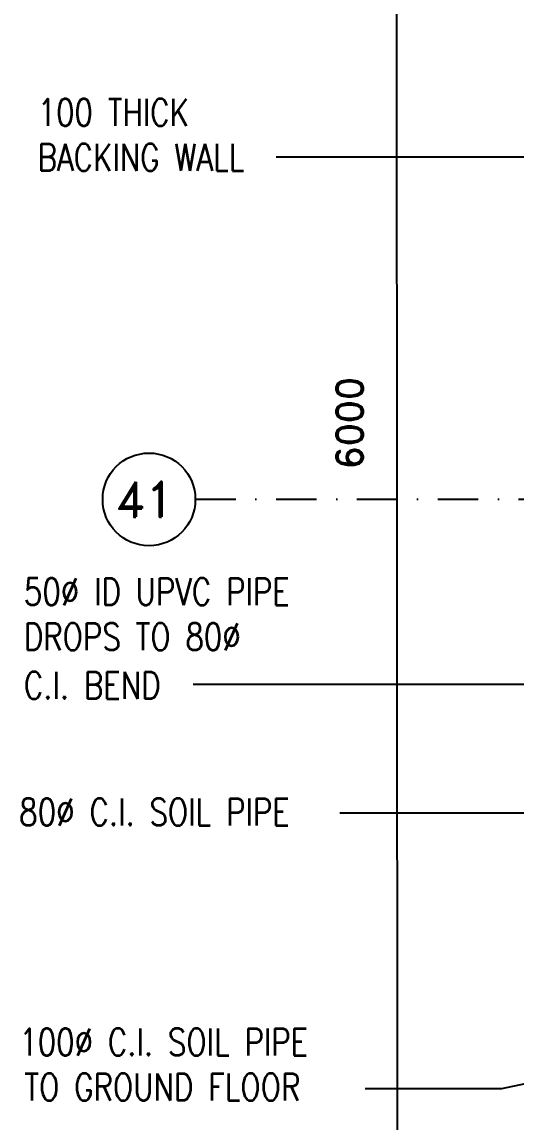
# Model space of a CAD drawing. Extents: x -437689 to -407696, y -55787 to -37037.
# Drawn here: x -425846 to -424929, y -49946 to -47904 of the extents above; entities that cross this region are included whole.
import ezdxf

# ---------------------------------------------------------------- set-up
doc = ezdxf.new("R2010")
doc.units = 0
doc.header["$LTSCALE"] = 150
doc.header["$MEASUREMENT"] = 0
doc.linetypes.add('CENTER', pattern=[2, 1.25, -0.25, 0.25, -0.25])
doc.linetypes.add('DASHDOT', pattern=[1, 0.5, -0.25, 0, -0.25])
doc.layers.get('0').update_dxf_attribs({"linetype": 'CONTINUOUS'})
for name, color, linetype in [('DIM', 6, 'CONTINUOUS'), ('DIM-NEW', 7, 'CONTINUOUS'), ('DR', 6, 'CONTINUOUS'), ('GRID', 252, 'DASHDOT'), ('TEXT', 7, 'CONTINUOUS')]:
    doc.layers.add(name, color=color, linetype=linetype)
doc.styles.add('RD', font='ROMAND.shx', dxfattribs={"width": 0.8})
doc.styles.add('ROMAND', font='ROMAND', dxfattribs={"height": 300})
doc.styles.add('T', font='romans.shx', dxfattribs={"height": 450})

msp = doc.modelspace()

# ---------------------------------------------------------------- linework, layer by layer
msp.add_lwpolyline([(-424844.5, -49861.1), (-424955.8, -49884.8), (-425208.6, -49884.8)])
at = {"layer": 'DIM-NEW', "color": 252, "linetype": 'CENTER', "ltscale": 900}
msp.add_line((-425150.8, -47289.8), (-425149.6, -50289.8), dxfattribs=at)
at = {"layer": 'DR'}
for points in [[(-424849.8, -48155), (-425324, -48155), (-425374.4, -48155)], [(-424783.5, -48928.2), (-424875.2, -49134.4), (-425477.8, -49134.4), (-425528.2, -49134.4)], [(-424825.3, -49373), (-425205.7, -49373), (-425256.1, -49373)]]:
    msp.add_lwpolyline(points, dxfattribs=at)
at = {"layer": 'GRID'}
msp.add_line((-425524.3, -48790.4), (-422619.1, -48788.6), dxfattribs=at)
at = {"layer": 'TEXT', "linetype": 'CONTINUOUS'}
msp.add_circle((-425610.3, -48790.5), 86, dxfattribs=at)

# ---------------------------------------------------------------- texts
at = {"layer": 'DIM', "color": 7, "ltscale": 900, "style": 'RD'}
msp.add_text('6000', height=50, rotation=90, dxfattribs=at).set_placement((-425212.9, -48734.7))
at = {"layer": 'TEXT', "style": 'T', "width": 0.8}
for s, p in [('100 THICK', (-425817.2, -48097.1)), ('BACKING WALL', (-425817.2, -48180.6)), ('50%%c ID UPVC PIPE', (-425842.7, -48987)), ('DROPS TO 80%%c ', (-425842.7, -49070.5)), ('C.I. BEND', (-425842.7, -49160.6)), ('80%%c C.I. SOIL PIPE', (-425851.3, -49396)), ('100%%c C.I. SOIL PIPE', (-425851.3, -49823)), ('TO GROUND FLOOR', (-425841.8, -49906.5))]:
    msp.add_text(s, height=50, dxfattribs=at).set_placement(p)
at = {"layer": 'TEXT', "style": 'ROMAND'}
msp.add_text('41', height=65, dxfattribs=at).set_placement((-425673.5, -48822.9))

doc.saveas('drawing.dxf')
